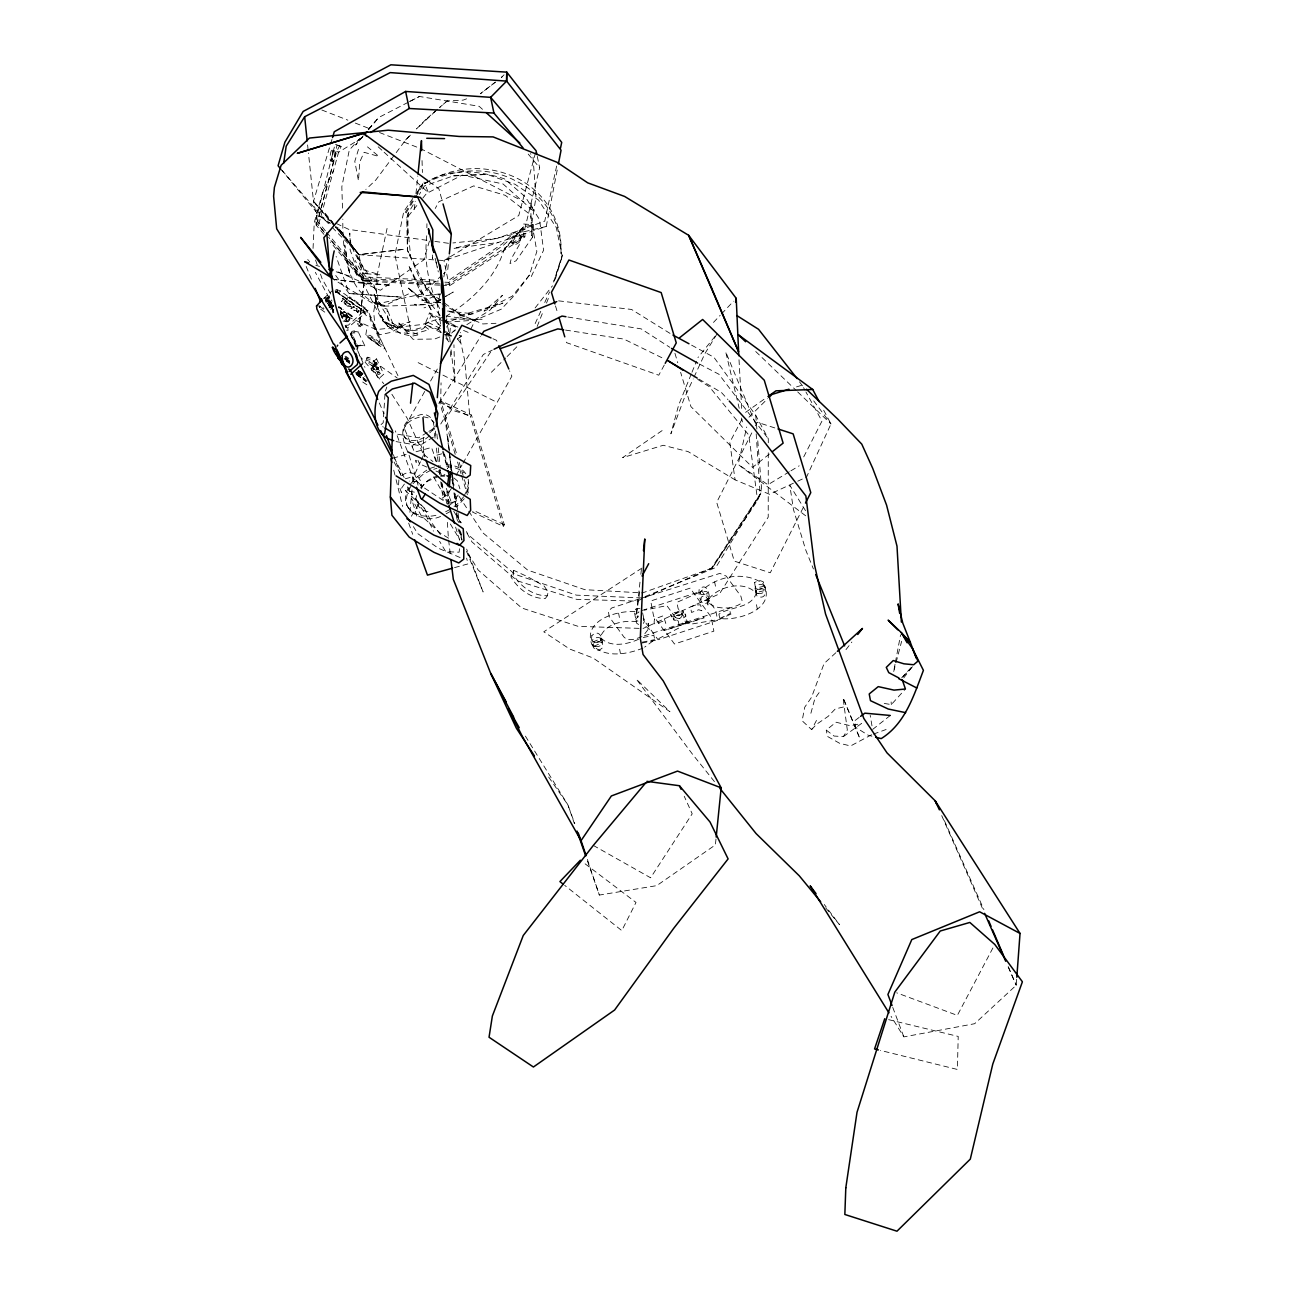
<?xml version="1.0" encoding="UTF-8"?>
<svg xmlns="http://www.w3.org/2000/svg" width="1296" height="1296" viewBox="0 0 1296 1296"><rect width="100%" height="100%" fill="white"/><g stroke="black" fill="none" stroke-linecap="round" stroke-linejoin="round"><path stroke-width="0.75" stroke-dasharray="5 3.75" d="M768.269 452.806L768.22 517.104L719.474 593.86L643.027 628.495M768.285 442.762L768.285 438.728L755.762 415.384L713.885 357.242L690.752 344.704M535.556 152.604L518.756 215.557L443.945 260.561L448.157 280.746L502.103 244.037L513.637 233.231L521.527 228.825L523.049 229.214L523.049 236.083L448.902 284.359L444.868 284.148M432.621 255.004L432.605 258.876L432.07 255.101M426.74 235.742C423.986 262.019 428.539 287.809 441.013 311.267M426.87 227.74L426.935 223.738M443.475 321.246L431.406 315.301L429.511 312.806L438.161 323.838L438.08 329.54L424.975 324.551L429.511 312.806L443.831 319.966M456.289 452.741L440.705 400.772L441.061 382.822M441.58 285.298L449.55 285.736L524.912 236.909L525.042 229.489L521.527 228.825L525.042 229.489L523.049 229.214M440.413 302.81L437.125 300.883L427.583 290.887L419.855 278.624L407.365 250.031L408.175 213.224L415.271 201.301M374.171 364.484L374.674 365.407M376.52 368.599L377.347 369.846A1.636 1.021 -54.4 0 0 378.464 368.842L378.659 367.562L377.411 367.06M376.585 363.949C375.71 362.248 366.314 353.176 366.314 359.413L378.238 368.129M447.395 522.385L448.384 538.132M447.946 504.565L449.096 488.981M320.209 306.18L319.626 307.654L318.881 306.067M333.752 305.516L332.003 306.715L333.104 312.838L332.197 306.617M341.042 313.114L340.184 310.311M346.583 330.205L348.073 330.334L347.765 327.823L363.982 314.134L364.662 312.53L363.447 309.922M313.049 248.427L314.248 222.637L322.558 192.683L333.542 170.489M439.846 336.992L434.695 339.017L413.068 339.309L397.645 321.748L407.284 331.209L419.629 334.611L411.691 336.182L400.367 333.574L392.056 327.24L387.164 316.175L375.338 296.654L383.162 307.994L387.05 309.064L388.055 319.675L391.91 322.931L397.856 326.155L410.994 330.496L425.315 326.689L429.106 329.654L413.537 334.076L394.486 331.776L382.239 320.42L366.995 290.952L355.153 264.222L350.098 249.723L349.79 233.102C348.997 257.045 372.146 271.058 376.375 293.285L377.185 283.565L376.326 279.11L387.115 228.161M340.686 312.044L340.313 313.6M1016.663 979.258L1016.226 985.235L974.657 1023.71L903.847 1036.897L891.065 1016.307M439.603 285.185L364.014 281.021L358.927 254.664L336.393 227.043L358.976 254.68L338.224 227.869M532.51 237.233L533.547 224.694L523.26 223.981L519.437 244.588L511.256 258.779L510.008 263.574L516.051 260.771L532.51 237.233L532.721 234.706M450.797 469.622L451.138 465.734L452.272 473.575M411.982 489.904L409.568 515.727M412.695 481.966L413.051 477.981L420.455 461.732M459.464 548.775L459.124 552.209L445.792 551.659L439.603 541.388M449.129 255.879L447.752 269.779L443.378 273.829M673.159 617.657C672.786 623.295 681.988 618.532 682.263 615.082C681.68 610.335 668.914 611.939 671.134 616.345C689.699 615.762 672.3 612.149 673.969 620.152M682.717 610.497C685.001 617.868 666.355 615.195 685.665 614.66C687.317 618.986 673.677 620.444 674.438 614.936C675.67 612.036 683.948 607.581 683.446 613.089M715.991 838.998L715.392 844.911L656.732 885.638L599.368 895.066L586.877 859.313M359.786 322.202L364.16 279.823L328.617 237.265M414.315 209.45L415.125 201.577M415.951 193.72L417.782 176.029M450.198 341.901L449.518 335.939L450.668 324.94L456.192 327.289M359.705 322.153L364.176 279.806L442.859 284.035M639.981 582.163L636.255 615.551L640.03 589.858M640.856 574.306L641.504 568.426M364.014 281.021L364.176 279.806L362.345 280.292L330.334 242.028M435.002 436.072L435.731 430.418M356.821 349.612L357.242 346.988L350.374 333.607L351.038 333.007L358.636 332.748L364.711 345.562M357.55 349.499L358.02 346.631L351.524 332.894C350.147 330.658 356.675 330.205 358.312 332.051L355.396 331.484L351.524 332.894M384.944 394.357L383.195 422.707L380.327 425.218L383.454 427.097M895.018 664.362L893.527 672.219L895.552 664.492M895.374 662.402L900.558 634.894M513.686 570.337L512.989 573.982C519.793 586.051 533.207 596.16 547.382 595.739L548.078 592.078L544.239 586.1L527.261 576.526L513.686 570.337L510.932 576.752C517.736 588.821 531.166 598.93 545.324 598.509L547.382 595.739M438.016 260.156L443.945 260.561L546.232 226.492L557.636 167.816M416.583 495.607C413.343 504.776 422.771 512.681 431.519 511.79M434.387 426.06L432.022 432.718M467.597 492.059L468.941 485.401L468.148 479.245M398.876 479.909L398.585 484.623L401.452 492.561L401.744 487.847L404.692 483.635M416.356 460.339L416.21 462.704L414.85 458.93M337.705 289.964L337.187 292.41L335.275 292.653M556.632 166.034L544.741 221.162L496.935 238.513L452.903 242.951M440.024 294.338L438.761 300.137L437.27 300.899L419.855 278.624M443.815 276.923L448.027 257.564M805.658 515.792L738.153 464.405L746.739 427.016M537.257 156.379L539.654 167.751L523.049 236.083L524.912 236.909M366.574 329.8L365.683 335.923L378.545 345.141L382.498 345.481L369.635 336.263L371.255 339.698L384.118 348.932L384.782 348.332L383.033 344.606L370.154 335.389L365.926 335L378.788 344.234L380.23 338.71L370.753 317.228L370.073 319.205L379.436 339.017M374.252 364.176L373.993 364.905A1.814 1.134 -54.4 0 0 374.544 366.055L375.289 366.007A2.138 1.345 -54.4 0 0 376.747 364.678L377.071 363.771A1.814 1.134 -54.4 0 0 376.52 362.605L375.467 362.443A2.138 1.345 -54.4 0 0 374.009 363.755L373.669 364.662A1.814 1.134 -54.4 0 0 374.22 365.828L374.965 365.78A2.138 1.345 -54.4 0 0 376.423 364.451L376.634 363.998M376.504 364.257L376.747 363.544A1.814 1.134 -54.4 0 0 376.196 362.378M376.358 369.004L376.569 368.388A1.636 1.021 -54.4 0 1 377.735 367.286L377.087 369.36L368.599 363.301L369.749 361.859L368.599 363.301M896.071 662.564L901.627 641.293M323.935 234.382L316.256 225.196L315.56 221.81L334.611 146.043M325.345 230.753L317.698 221.503L332.116 166.828L337.041 145.022L335.21 144.164L341.107 146.561L338.564 152.28L318.46 225.115L323.53 231.19M810.891 713.254L814.909 698.447L821.162 689.78M316.256 225.196L336.717 151.421L339.811 145.346M408.175 213.224L406.782 218.036L407.365 250.031L410.783 257.661L406.782 218.036L417.895 204.233M331.954 139.482L313.486 201.317L317.698 221.503M429.43 241.072L423.792 259.929L380.392 290.272L334.967 270.605M555.271 279.337L562.772 254.599L553.862 281.021M358.506 149.332L354.796 161.384L358.457 180.727L359.802 161.854L364.095 152.312L378.918 156.443L367.465 146.869M470.821 329.184L475.178 320.177L446.747 316.127L446.197 319.043L447.395 322.105L475.178 320.177L501.212 309.209L514.188 295.65L529.465 275.044L536.852 251.392L530.469 214.763L505.294 195.34L473.704 185.895L438.923 201.722L435.229 208.494M553.651 282.074L562.01 255.668L556.34 227.691L538.569 200.086L515.047 184.275L487.247 174.442L453.389 175.851L424.408 185.96L419.337 194.481M385.43 390.955L386.791 387.018M709.042 599.562L707.794 603.126L708.232 606.528L707.065 600.323C711.52 608.067 721.904 608.326 729.826 607.84M326.495 302.341L325.652 301.871M332.084 307.379L333.866 305.759M341.042 312.952L340.135 314.62M340.929 313.713L341.431 312.482M341.707 316.046C344.752 318.962 349.418 313.421 344.752 312.077M348.851 319.253L348.187 320.387M537.16 326.462L543.623 310.295M546.491 303.118L549.374 295.925M504.517 248.152C496.06 277.749 471.776 300.478 446.407 316.03M691.254 374.058L678.618 405.162L670.874 433.82L684.013 398.812L693.214 378.918M691.999 372.227L696.454 361.244M332.959 311.218L333.833 309.825M341.966 312.125L340.848 313.049L341.804 317.569L345.352 315.252L348.867 316.823L346.226 312.968M468.796 511.24L482.954 532.915L527.715 570.11L584.852 589.68L642.379 592.936L712.152 568.15L757.625 500.337L760.169 494.375L756.167 433.415M330.156 303.782C331.744 300.947 327.515 297.61 324.454 298.696M332.651 304.609L329.945 307.589M421.281 459.934L423.743 454.523L423.355 435.083M535.167 323.595L540.772 311.283M544.757 302.503L549.553 291.956M694.04 377.104L704.911 353.597L717.077 333.801L697.945 357.583M455.333 329.735L448.286 336.215L424.975 324.551L428.101 322.429L431.406 315.301M531.311 276.518L543.575 250.193L539.557 219.688L525.398 196.911L504.403 178.832C476.669 169.76 443.313 167.022 419.742 187.272C447.881 166.212 485.158 162.761 516.731 178.087C545.146 191.954 563.015 221.665 560.893 253.352C562.221 222.264 543.461 193.655 515.435 180.776C486.583 165.175 452.11 169.371 423.711 183.886L415.449 197.543M374.123 364.451L376.18 362.588M376.294 368.08L377.023 369.619A1.636 1.021 -54.4 0 0 378.14 368.615M330.286 303.831L329.524 304.56M751.793 432.913L716.688 502.346L734.314 561.136L770.278 572.767L804.622 504.841M755.39 425.785L757.188 422.221L776.11 428.344M408.613 487.636C395.604 509.02 424.845 526.565 443.005 515.095M410.881 486.227L407.495 492.901L406.15 499.543L406.944 505.715M421.362 488.835C423.986 482.323 430.256 477.916 436.93 476.248M451.413 488.414L447.12 494.878L439.943 499.673M458.185 495.023L452.952 502.524L448.27 506.299M464.47 495.137L467.03 490.131L468.374 483.489L467.775 478.856M803.731 456.872L821.956 421.119L805.95 392.008M440.397 325.782L438.08 329.54L440.397 325.782L438.161 323.838M741.863 419.434L729.778 442.39L735.091 479.86L769.613 494.311L796.003 481.999M835.888 652.714L824.094 663.503L811.539 697.297L804.735 707.211L802.127 720.754L811.636 729.616L816.853 719.717M992.898 947.975L957.355 1015.384L896.702 992.833M664.297 365.002L658.773 375.208L566.514 342.646L565.364 338.774M424.715 391.457L404.174 428.004L414.153 451.332M430.58 381.008L437.432 368.825M456.143 475.421L462.008 464.972M462.98 463.239L511.871 376.196L509.571 370.818M843.388 736.614L861.548 723.443L850.565 725.809L836.05 722.212L826.249 730.102L834.057 736.047L843.388 736.614L847.325 730.021L843.032 697.685L859.831 738.412L843.032 697.685M446.618 327.159L448.643 323.789L458.152 327.143L445.63 320.873M406.15 212.917L414.412 199.26M440.737 424.003L483.327 354.472L492.269 350.114M405.227 212.512L415.643 195.615M416.68 193.93L422.917 183.789L413.91 196.862M438.777 403.38L480.622 336.442M411.35 516.262L419.92 502.573M340.281 308.059L340.864 308.367M712.152 568.15L760.169 494.375L715.748 567.535L641.682 597.958L576.38 595.139L514.868 574.241L468.455 534.956L466.349 531.571M329.103 304.771L329.33 302.276L325.96 300.721M455.22 454.345L439.636 402.359L440.705 400.772L471.452 415.044L504.355 524.767L503.285 526.354L472.538 512.082L473.607 510.494L504.355 524.767M503.285 526.354L470.383 416.632L471.452 415.044M338.645 306.877L339.471 306.893L338.661 307.249M490.763 351.864L445.208 419.256L449.501 454.556M376.358 364.581L374.35 365.18M412.776 198.499L403.769 211.572L394.94 254.907L410.994 331.468M405.632 139.968L411.075 134.46L405.648 139.952L375.824 179.982L365.828 189.443M903.766 677.921L911.461 667.683M340.2 307.719L339.439 307.8M644.89 633.647L647.611 630.131L648.729 626.567L648.146 623.198L649.312 629.402L643.367 624.121M845.996 649.604L851.877 642.038M535.135 307.93L552.452 285.833M422.836 198.094L426.53 193.493L462.186 175.073L503.091 184L533.142 210.811L530.566 202.046L531.619 235.726L532.089 221.843L535.945 197.381L532.964 156.33L530.372 153.657M523.714 226.8L504.5 249.091L523.714 226.8L533.547 224.694M529.465 275.044L512.325 296.104L490.374 307.314L447.395 322.105M708.896 598.752C719.426 585.776 745.006 580.009 756.734 593.843L755.924 589.55L756.362 592.936C751.21 608.877 730.604 606.269 718.94 614.142L719.766 618.435C738.477 621.302 777.033 608.488 763.457 584.026C744.811 570.013 714.857 576.283 699.662 592.823L700.261 593.163A3.969 2.074 -10.7 0 1 705.866 591.446A3.969 2.074 -10.7 0 1 706.887 594.41L708.086 594.459M368.647 129.503L378.578 117.58L408.807 101.979M333.574 309.728L332.894 312.968M341.852 316.775C344.639 311.931 353.597 318.038 348.187 321.505M429.705 432.88C439.425 424.958 429.851 410.719 418.64 415.287C398.552 420.422 400.399 437.287 408.532 453.357M410.314 484.299L415.514 478.046L426.805 470.14M412.97 483.716L422.771 474.579L430.45 470.399M420.487 487.928L427.583 481.221L438.68 476.426M463.628 496.805L458.411 503.059L451.753 508.453M464.211 498.733L456.322 507.141M363.285 135.853L355.639 144.99L363.447 135.691M368.388 129.762L378.578 117.58M440.705 400.772L452.758 410.459L469.719 415.449L464.713 360.499L459.221 335.421L461.651 335.875L457.051 339.293L461.651 335.875L460.258 332.375M884.261 703.453L891.34 704.587L905.418 689.002M901.627 677.954L910.991 667.699M360.191 138.137L349.304 150.044L341.836 186.737L342.581 211.005M368.356 129.195L375.16 121.759M811.636 729.616L816.448 724.367L828.144 716.38L835.353 708.88L846.515 706.304M330.496 307.8C333.283 304.868 329.152 299.165 325.345 300.17M713.48 322.412L720.171 315.349M721.516 313.924L733.552 301.207M902.988 676.561L912.497 666.743M504.063 74.795L501.39 77.485L504.079 74.828M491.346 372.292L505.667 357.971M507.092 356.546L518.546 345.092M749.007 417.182L767.669 398.698M638.102 616.831L637.421 617.479L637.891 615.73L638.102 616.831A3.969 2.074 -10.7 0 1 635.024 615.017A3.969 2.074 -10.7 0 1 638.75 612.603M643.237 637.502L653.881 635.332L654.707 639.641L644.663 647.125M441.936 275.189L421.556 294.111L374.576 304.495L331.42 278.122M643.286 623.425L644.306 621.772L642.638 612.927M323.546 298.598L332.294 290.677M325.539 299.149L329.897 295.196M325.782 299.668L330.14 295.731M326.041 300.866L330.334 296.978M340.411 291.114L338.402 292.928L337.657 291.341M341.415 308.156L340.767 308.74L341.982 309.614L341.14 307.946L340.265 308.399M349.466 315.09L349.628 314.134M347.765 316.856L344.477 320.841M350.876 315.025L349.952 315.446L350.244 314.588M351.038 315.155L350.39 315.738L350.762 314.96M351.799 315.689L351.913 316.823M352.463 316.289L350.714 315.981L351.589 315.722M358.668 326.333L361.066 324.34C365.342 325.231 361.325 328.86 359.332 325.912L357.502 323.903L359.235 322.331L360.385 324.778M357.242 346.988L357.097 345.821L360.32 345.173L364.824 345.805M425.315 326.689L422.674 329.022L410.33 331.177L400.48 328.342L392.769 323.239L387.05 309.064M447.152 100.958L439.603 107.519L447.071 100.91L463.142 100.116L466.592 98.836M341.804 317.569L344.347 315.365L341.869 312.109L344.347 315.365M348.673 303.102L350.681 304.933L348.316 303.62L347.247 305.208L349.58 306.148L347.652 306.148A4.131 3.046 -25.3 0 1 346.972 305.629L346.68 305.046A1.669 1.231 -25.3 0 1 346.745 304.447A1.895 1.393 -25.3 0 1 347.279 303.685L347.49 303.523M429.413 435.845C406.814 456.435 389.61 425.039 419.224 417.215M769.37 454.054L752.539 467.386L690.93 406.636L680.627 372.325M890.271 715.457L872.597 729.47L870.199 715.343M670.68 614.45L671.652 616.928M685.001 613.769L685.892 616.313M441.077 299.506L434.079 304.787L424.003 307.832M859.151 717.433L854.89 720.625L855.716 727.38L868.207 735.221L871.916 736.193M745.589 412.371L766.373 397.629M401.825 475.713C410.362 467.872 421.848 476.572 421.735 486.923L417.263 481.626L409.471 481.075M405.308 478.791L410.33 477.382L413.764 480.411L395.361 430.871M662.11 430.612L622.582 457.666L663.228 445.289L688.095 451.607L735.091 479.86M327.467 303.831L328.342 301.595L325.782 300.17M328.633 305.159L329.962 304.997L328.342 301.595M328.828 305.321L330.869 302.827L330.626 300.737L315.333 272.322M341.528 312.709L344.153 312.077M365.407 361.098L369.279 359.689L372.195 360.256L397.208 377.995M444.884 282.188L448.853 282.366L503.415 245.236L514.966 234.43L523.39 229.651M641.925 568.102L543.769 631.8L569.657 649.021L593.212 658.044L669.935 711.715L636.368 679.185L692.372 754.045L714.857 782.12M466.835 324.648L489.807 310.343L502.443 295.31L484.024 311.121L502.897 303.053L457.909 316.175L473.348 313.81L446.764 310.959L460.226 314.377L482.728 323.951L495.979 323.287M427.178 432.475L418.64 437.805L394.357 433.658M428.895 431.422L434.014 428.231M433.301 437.141L419.629 445.63L395.361 441.482M362.102 137.684L338.564 152.28L336.717 151.421M329.249 306.812L331.322 303.248M330.626 309.388L332.991 306.779L332.845 304.511M328.617 305.937L330.221 302.503M789.296 471.793L767.912 484.753L738.153 464.405M790.949 470.804L799.178 465.815M445.063 296.703L453.244 292.037L445.435 296.492M440.624 299.165L435.748 301.855L440.154 299.522M424.213 437.319C417.83 441.434 406.328 442.616 402.813 434.29M445.597 511.807L450.214 509.296M446.18 513.734L452.32 510.381M410.573 101.056L419.467 96.471L479.147 106.304L483.505 110.241M409.406 101.639L419.467 96.471M362.345 280.292L361.859 277.862L363.56 277.004L438.08 280.309M638.555 639.284C626.956 644.647 608.909 648.146 599.918 636.709L600.745 641.002L600.161 637.632C605.216 623.003 624.672 619.925 638.231 621.788M719.766 618.435L730.409 613.445L729.583 609.152M730.993 614.045L719.442 619.456L689.618 624.364L678.1 608.553L676.933 602.348L700.051 592.061A3.969 2.074 -10.7 0 0 701.606 594.491A3.969 2.074 -10.7 0 0 706.676 593.309L707.875 593.357M797.753 481.189L806.549 477.074L830.979 423.954L823.689 410.184M328.99 307.881L330.755 305.937L329.346 302.308M408.434 293.965L383.762 306.164C346.388 296.509 342.533 251.343 342.824 219.105M592.742 642.071L601.231 638.426L602.041 642.735L593.552 646.38M444.982 334.951L455.139 330.61M439.457 293.917L419.11 296.573L408.272 288.052L420.617 299.911L423.695 300.591L441.304 293.674M642.913 648.13C627.151 654.431 604.584 658.53 591.818 644.517C582.325 619.083 620.168 609.233 639.009 611.923M343.229 316.418L345.854 315.803L346.21 313.421M347.587 320.792L345.254 321.068M347.101 321.57L348.057 321.23M871.592 734.767L850.581 745.961L839.678 743.321L827.496 736.452L826.249 730.102M873.407 734.103L886.108 729.502M444.544 316.678L422.285 324.502L376.164 329.621L343.343 314.734L338.434 307.022M429.867 468.472L434.776 466.868M433.723 469.33L436.979 468.261M639.463 598.865L611.809 607.937L608.326 611.161L609.298 616.912L623.943 637.033C628.641 642.217 636.692 638.491 641.909 636.644M641.374 598.25L719.879 573.399L726.214 576.072L740.858 596.176L742.041 600.631L740.583 603.758L737.456 605.507L643.82 636.012M642.2 610.432L701.768 591.025L715.732 610.189L717.644 620.347L658.076 639.754L644.128 620.59L643.172 615.519M796.522 386.888L802.175 385.155L805.01 390.29M392.866 458.185L406.393 454.426M416.048 451.753L431.503 447.46L436.882 462.332M454.523 567.632L468.034 563.89L466.641 558.155M546.232 226.492L453.325 248.476L498.247 242.498M376.65 369.052C379.89 368.177 375.354 366.622 377.087 369.36M379.566 372.146C381.251 376.747 363.204 359.073 378.869 373.005M642.265 642.168L654.707 639.641M641.909 643.075L655.403 640.321L679.558 627.637L678.391 621.432L666.873 605.621L644.258 610.173M335.34 291.357L363.139 310.554L362.799 312.077L348.284 325.215L345.514 325.264M347.231 321.845L343.116 321.052M440.559 476.199L444.35 475.745M435.91 515.322C425.088 517.865 410.638 515.516 406.361 503.788M332.149 227.367L359.008 254.713L335.583 227.237L358.911 254.664L404.482 249.253L359.008 254.713L338.305 227.934L335.389 226.476M324.178 297.481L330.302 298.89M325.717 300.818L327.127 300.704M325.912 301.336L329.508 301.774L331.857 304.106L330.723 301.903M453.389 175.851L487.247 174.442M482.08 319.318L446.197 319.043L449.518 335.939M363.382 280.746L371.822 280.924L361.762 279.596L363.382 280.746L354.262 270.41L357.469 276.323L352.431 262.683L354.148 267.349M639.09 628.366L578.097 626.341L521.737 608.002L478.111 569.965L466.803 551.237M363.463 278.559L442.892 282.107M639.916 608.31L636.012 608.942L634.214 611.048L636.482 623.052L638.604 624.51M358.927 254.664L436.039 260.01M366.12 273.715L380.036 274.817L361.357 269.212L356.611 254.113L366.12 273.715L363.026 273.002L361.357 269.212M335.875 289.381L340.151 290.758L366.752 310.198L398.083 375.986M335.583 290.758L363.139 310.554M327.402 303.572L329.654 304.528M343.327 311.801L344.979 312.061M363.382 345.368L357.226 346.064L351.038 333.007M376.763 369.117L378.108 367.853M423.274 416.713L430.175 418.333L433.998 422.966L433.415 421.054M446.132 464.81C454.847 464.697 464.486 468.52 467.581 477.317M446.699 466.738L454.167 467.5L460.501 469.962L464.081 472.975M444.706 476.134L440.964 475.762L440.446 469.654M558.608 300.85L631.541 309.452L671.182 334.109M426.886 240.295L348.835 229.424L335.615 223.139M434.889 241.396L448.902 243.356M565.607 330.091L623.894 339.098L664.346 358.943M332.051 150.109A5.54 1.231 -83.9 0 1 332.149 158.614A5.54 1.231 -83.9 0 1 330.075 158.08A5.54 1.231 -83.9 0 1 332.051 150.109L334.336 150.482A5.54 1.231 -83.9 0 1 334.417 158.971A5.54 1.231 -83.9 0 1 332.343 158.436A5.54 1.231 -83.9 0 1 334.336 150.466M330.804 161.093L333.072 161.449M567.923 317.034L641.18 328.876L669.854 347.328M414.364 492.14L405.259 490.568L424.505 508.388L432.265 523.552L440.591 534.827M888.619 1019.66L958.214 1036.427L957.388 1069.459L880.34 1050.392M364.516 311.996L337.187 292.41L336.442 290.822M345.271 304.042L344.218 303.734M344.056 311.866L345.465 312.644M315.803 265.243L319.513 266.425M336.231 271.804L352.933 277.166M328.18 301.028L326.268 300.235L330.95 302.389M337.041 145.022L341.107 146.561M321.829 109.998L347.879 120.172M355.315 123.088L370.202 128.903M379.501 132.532L420.439 148.522L523.859 201.771M463.547 330.431L469.071 332.78M460.112 557.539L438.275 548.192L417.62 533.531L413.408 526.613M280.616 168.82L319.837 216.27L334.044 222.41M492.885 338.726L496.53 340.297L498.069 343.894M426.821 467.062L419.531 463.903L417.992 460.307M435.942 471.015L445.063 474.952M439.636 402.359L470.383 416.632M445.208 322.088L448.643 323.789M428.101 322.429L444.577 330.529L448.286 336.215M418.154 362.637L441.175 374.236M442.94 375.127L496.06 401.89M447.201 333.574L452.336 336.199M446.699 333.979L451.867 336.636M699.419 364.03L718.859 374.22L768.285 438.728M367.853 357.161L367.999 358.587L366.314 359.413M373.378 367.724L372.762 368.631M307.751 259.54L308.594 260.561M333.688 309.874L332.116 308.318M333.542 310.1L331.727 307.962M345.708 327.143L346.453 327.564L345.708 325.976M330.172 301.66L328.504 300.899L332.003 302.972M593.309 845.429L650.592 877.781L692.21 813.807L684.223 796.262M442.066 303.782L460.226 314.377L442.276 301.466M319.837 216.27L330.043 223.074M698.965 379.129L721.418 392.477L727.963 399.654M281.993 170.294L325.085 220.158L330.237 223.317M448.562 538.196L440.105 532.98L421.281 515.695L411.253 497.858L417.134 517.185M697.653 379.372L709.252 386.645L748.764 435.019L757.625 500.337M366.881 384.799L359.656 379.955M443.281 500.499L423.905 487.652L413.051 477.981L415.174 483.554M416.632 305.759L414.428 304.301L426.578 304.673L383.762 306.164L385.771 305.662L374.625 303.053L380.117 305.159L375.824 301.19L377.865 306.958L377.687 293.9C371.952 281.345 360.466 272.921 355.25 260.399M356.692 374.803L366.298 381.64M366.525 315.738L363.334 312.401M323.401 309.42L319.383 305.921M320.695 309.226L326.948 313.697M374.544 366.395L380.668 370.786M371.677 369.992L377.784 374.366M345.676 356.173L348.818 358.441M344.995 356.756L348.154 359.024M345.222 357.939L350.098 361.438M345.643 358.409L350.552 361.989M345.692 359.008L350.552 362.491M344.655 358.344L349.531 361.827M344.38 358.911L350.698 363.431M346.599 360.774L349.758 363.042M346.291 361.049L349.58 363.366M359.284 370.996L363.074 373.621M358.214 370.591L363.042 374.058M358.279 370.818L363.026 374.204M358.668 371.45L363.447 374.884M361.39 373.637L360.337 372.875L360.823 373.702M361.795 373.928L362.135 374.657M357.404 371.369L364.532 376.472M357.712 372.487L364.208 377.152M357.615 372.697L363.933 377.217M357.34 372.908L363.82 377.573M355.752 372.357L363.884 378.189M356.141 372.827L367.513 380.975M356.206 373.41L364.354 379.242M355.817 373.766L363.949 379.598M356.416 374.414L365.974 381.251M440.64 300.283L427.583 290.887L407.365 250.031M429.268 181.78L438.907 188.876L442.519 202.046M585.128 863.833L636.012 902.437L621.788 930.593L564.683 885.346M423.743 454.523L432.945 461.538M408.272 288.052L423.695 300.591M454.005 478.013L457.342 480.816L459.918 488.819M519.809 234.868A5.54 2.916 -44.4 0 1 515.516 242.482A5.54 2.916 -44.4 0 1 512.114 238.723A5.54 2.916 -44.4 0 1 519.809 234.868L521.316 236.245A5.54 2.916 -44.4 0 1 517.023 243.842A5.54 2.916 -44.4 0 1 513.637 240.1A5.54 2.916 -44.4 0 1 521.332 236.228M511.823 242.514L513.346 243.875M378.189 146.821L382.612 150.871M384.102 152.231L428.458 192.764L424.035 182.072M755.73 351.508L796.246 390.517M797.704 391.91L830.979 423.954L811.588 398.034M346.534 315.463L349.531 318.379L349.159 319.934L346.097 315.981L347.846 321.084L346.939 321.392L345.514 316.386M323.044 307.638L323.968 308.561M325.085 220.158L330.739 225.925M325.134 213.224L335.146 225.504L313.486 201.317L308.448 152.993M424.505 508.388L414.542 497.777L425.477 514.123L433.415 531.133M359.267 355.46L383.778 383.697M335.729 275.513L349.159 293.544L401.614 297.14L349.159 293.544L336.15 256.462M528.217 154.078L539.654 167.751M326.624 232.292L363.56 277.004M315.56 221.81L324.551 232.713M330.982 240.505L361.859 277.862M825.682 907.88L839.516 924.664L824.272 904.495M438.631 329.184L441.029 332.132M445.824 338.045L449.42 342.484L445.808 335.81M419.548 289.931L431.941 311.251L408.515 265.21L419.548 289.931L440.575 315.981M446.602 331.711L450.214 336.312M799.47 381.818L803.115 386.678M457.472 338.823L462.056 345.109M360.515 373.086L361.13 373.928M548.678 777.065L567.826 804.735L574.776 823.64M459.011 496.238L467.71 509.571M348.316 317.358L346.615 313.551M309.274 261.16L309.712 262.132M391.878 394.259L407.317 418.462L424.57 456.808M453.73 511.256L461.101 523.114M805.545 510.705L789.815 485.271L793.46 509.522L805.82 550.233L813.418 568.96M525.398 736.128L567.826 804.735L574.387 823.559M450.36 524.005L459.61 539.314M331.355 299.943L332.051 301.158M330.755 294.062L322.234 279.061L318.881 269.536M450.311 503.447L442.438 489.451L441.839 483.505M456.208 513.945L461.133 522.677M467.03 533.174L471.955 541.922L517.347 580.835L576.623 599.335L637.033 601.166L711.472 568.069L761.789 491.589L757.512 437.432M394.065 462.04L401.63 476.231M407.317 486.875L411.091 493.97L412.808 494.845L409.228 487.701M394.049 457.358L404.773 478.775M371.32 317.957L368.08 311.186L349.369 297.772L352.836 304.69M362.977 309.501L363.739 311.089M363.884 311.477L364.646 313.065M363.69 311.98L364.435 313.567M337.09 291.017L337.835 292.604M335.113 290.855L335.858 292.442M350.374 333.607L356.432 346.421M346.34 326.171L347.101 327.758M340.767 314.944L342.662 318.703M345.125 325.652L345.886 327.24M318.897 305.532L319.642 307.12M445.127 320.112L446.764 323.644M944.363 820.579L983.907 909.679M433.609 476.879L449.388 504.387M941.722 815.621L983.016 909.646M1008.126 966.8L1016.226 985.235L1008.337 966.8M350.584 334.4L364.937 367.335M379.323 402.975L383.989 413.732M755.519 423.581L725.695 351.832L739.206 408.289M306.196 266.474L312.174 281.086M466.511 551.27L483.116 591.98L466.657 549.099M459.513 530.453L461.651 536.042M892.75 1007.397L903.847 1036.897M439.555 469.751L442.244 477.187M446.278 488.333L451.64 503.188M435.91 461.344L433.966 455.981L444.107 453.163L449.42 469.735M424.991 456.111L421.135 445.597L419.337 444.01L415.449 443.734L413.051 445.03L411.431 449.485M393.385 454.653L400.95 475.6M408.677 523.13L412.695 534.276M458.006 528.865L461.975 540.173L460.841 532.332M315.544 260.01L318.217 267.624M587.363 859.41L599.368 895.066M365.585 313.826L366.023 311.056L368.275 310.165L349.774 296.914L347.539 297.788L347.085 300.575M455.609 527.099L460.129 541.922M674.924 353.257L677.776 362.783M555.482 305.872L557.815 313.616M459.189 462.38L463.806 477.77M464.373 479.698L468.99 495.104M457.537 462.04L461.003 473.591M461.57 475.519L467.354 494.764M442.552 451.543L447.703 468.682M409.099 455.252L418.235 485.725M333.817 312.352L331.922 308.61L333.104 312.838M451.818 479.504L452.774 483.408M456.338 516.197L457.747 521.915M459.626 529.546L461.489 537.176M438.793 470.61L439.765 474.514M441.677 482.323L446.942 503.804L457.083 501.001L455.171 493.177L457.699 510.786M393.741 470.173L395.62 477.803M396.074 479.698L402.635 506.412M741.523 418.025L742.462 421.929M443.491 451.478L447.59 468.828M435.148 258.277L437.416 268.045M436.072 262.116L438.323 271.949M448.853 282.366L449.55 285.736M456.532 512.617L458.476 522.45M460.42 532.3L461.587 538.196M756.475 604.681L757.285 608.974M714.647 581.888L715.457 586.197M706.676 593.309L706.887 594.41M700.051 592.061L700.261 593.163M686.507 621.95A2.203 1.15 -10.7 0 1 683.397 623.522A2.203 1.15 -10.7 0 1 683.105 621.562A2.203 1.15 -10.7 0 1 686.507 621.95L684.547 623.732L682.166 622.728M618.597 613.186L619.407 617.495M619.634 649.264L620.444 653.573M436.898 302.422L440.575 324.049M446.828 491.362L448.708 503.771M452.563 475.535L453.989 485.32M457.99 512.746L459.416 522.531M435.019 438.129L434.5 428.198M436.331 448.06L438.939 467.888M439.198 469.865L439.733 473.834M440.77 481.772L443.135 499.624M449.744 456.516L451.899 474.174M452.142 476.134L455.722 506.866M448.627 540.092L450.49 555.79M449.226 450.587L447.412 434.889L449.242 450.83M449.453 452.563L451.51 470.221M451.737 472.198L453.114 483.975M449.469 452.839L451.543 470.772M451.769 472.765L453.163 484.736M454.07 492.707L455.69 506.671M451.089 349.855L454.912 383.648L453.94 344.801M307.606 144.941L308.237 150.968M436.882 434.014L437.465 439.943M438.259 447.865L440.251 467.662M450.311 351.54L450.846 356.967M891.113 701.93L891.34 704.587M755.762 415.384L756.88 429.413M739.012 359.721L741.782 409.876M422.042 160.574L422.399 172.53M376.196 367.853A1.636 1.021 -54.4 0 1 377.314 366.849M374.333 363.982A2.138 1.345 -54.4 0 1 375.791 362.669M347.377 303.669A1.669 1.231 -25.3 0 1 348.575 303.232M637.956 621.076A3.969 2.074 -10.7 0 1 635.85 619.326A3.969 2.074 -10.7 0 1 638.555 617.139M643.189 618.192A3.969 2.074 -10.7 0 1 643.383 620.249M357.113 308.966C356.465 312.741 351.07 308.675 355.201 310.619C357.534 309.598 354.083 306.844 357.113 308.966M331.452 303.75L331.16 302.632L331.452 303.75M339.26 307.476L340.265 307.379L339.293 307.363M343.278 309.598L343.148 309.582M349.321 314.053L348.284 314.037L349.304 314.102M374.495 364.727C376.488 366.476 376.407 360.596 374.495 364.727M699.16 589.486C698.139 596.338 701.606 609.055 709.171 601.052C710.208 594.2 706.741 581.483 699.16 589.486M347.02 302.081L344.768 301.676L345.627 300.899L347.02 302.081M345.854 303.361L345.676 304.69L344.461 301.952L342.889 302.697L345.497 300.332L347.571 302.098L345.854 303.361M654.496 619.034C652.552 629.273 659.227 620.784 664.362 621.302L665.82 623.295L663.309 615.762L654.496 619.034M354.278 307.249C348.608 308.027 350.811 309.793 354.634 307.8C354.424 305.532 351.248 306.31 354.278 307.249M375.921 298.161L373.702 311.915L374.949 326.284L379.501 334.757L390.955 332.408L410.152 321.683L395.539 325.993L388.946 324.778L382.239 320.42L399.735 328.779L388.946 324.778L383.146 319.934L376.958 306.196L374.188 294.16L376.504 301.45L375.921 298.161M371.498 368.323L371.369 368.825A2.057 1.28 -54.4 0 0 371.984 370.154L372.827 370.089A2.43 1.523 -54.4 0 0 374.479 368.582L374.852 367.562A2.057 1.28 -54.4 0 0 374.236 366.233L373.394 366.298A2.43 1.523 -54.4 0 0 371.741 367.805L371.498 368.323M377.606 372.697L377.476 373.216A2.057 1.28 -54.4 0 0 378.108 374.528L378.934 374.463A2.43 1.523 -54.4 0 0 380.587 372.973L380.975 371.936A2.057 1.28 -54.4 0 0 380.344 370.607L379.501 370.672A2.43 1.523 -54.4 0 0 377.849 372.179L377.606 372.697M360.677 326.106C365.893 322.429 355.46 322.655 360.677 326.106M754.596 582.536L756.751 595.755C766.795 601.344 767.313 588.708 763.02 581.596L758.954 580.316L754.596 582.536M591.867 635.542C590.684 643.091 593.973 655.582 602.429 647.87C603.628 640.321 600.323 627.831 591.867 635.542M347.96 312.935C347.992 314.102 348.284 313.94 347.96 312.935M425.979 119.297L416.502 128.936L438.032 108.783L426.011 119.329M695.677 605.021L690.476 606.901L691.529 612.457L698.706 609.752L701.833 610.756L700.618 604.827L695.677 605.021M342.549 298.226L343.294 299.246L341.415 301.628L343.715 299.554L345.06 300.024L342.549 298.226M350.163 306.115L351.362 306.974L350.163 306.115M356.287 310.813L357.372 312.061C356.481 314.734 363.01 307.946 356.287 310.813M358.83 310.732L357.664 311.785L356.659 311.072L358.83 310.732M376.504 358.846L371.207 363.641L378.481 378.999L383.778 374.204L376.504 358.846M495.364 82.15L480.346 93.782L495.347 82.134M690.104 588.157L650.722 600.988L653.573 616.054L664.119 630.536L704.198 617.884L703.323 616.685L703.501 617.706L664.119 630.536L663.925 629.516L674.471 644.015L713.869 631.168L711.212 617.123L690.104 588.157M764.575 586.084L755.05 588.303L755.86 592.612L765.385 590.377L764.575 586.084M440.543 302.308L430.337 303.426L423.857 302.243L440.543 302.308M389.156 285.185L364.565 283.565L334.692 279.547L389.156 285.185M334.287 225.698L313.486 201.317L334.255 225.698M388.12 326.641L379.404 313.988L388.12 326.641M349.531 272.921L344.736 245.138L349.531 272.921M707.859 599.513L707.713 598.703A3.969 2.074 -10.7 0 0 706.676 595.755A3.969 2.074 -10.7 0 0 701.071 597.472L701.217 598.266A3.969 2.074 -10.7 0 0 702.772 600.68A3.969 2.074 -10.7 0 0 707.859 599.513M595.237 646.542A4.423 2.3 -10.7 0 0 601.992 643.804A4.423 2.3 -10.7 0 0 595.674 642.427A4.423 2.3 -10.7 0 0 595.237 646.542M594.427 642.233A4.423 2.3 -10.7 0 0 601.182 639.495A4.423 2.3 -10.7 0 0 594.864 638.134A4.423 2.3 -10.7 0 0 594.427 642.233M758.014 593.519A4.423 2.3 -10.7 0 0 764.737 590.733A4.423 2.3 -10.7 0 0 758.371 589.421A4.423 2.3 -10.7 0 0 758.014 593.519M757.204 589.21A4.423 2.3 -10.7 0 0 763.927 586.44A4.423 2.3 -10.7 0 0 757.544 585.128A4.423 2.3 -10.7 0 0 757.204 589.21"/><path stroke-width="1.5" d="M432.67 249.172L432.815 229.765L417.523 196.798L360.207 192.391M558.398 163.912L561.055 150.206L506.623 81.097L506.736 72.106L561.719 142.398L560.455 148.311M457.034 543.397L463.79 547.576L463.757 559.094L458.784 562.934L433.82 552.258L409.212 537.127L391.91 515.257L390.355 496.967L392.477 430.758L385.56 417.312M316.58 305.791L316.823 308.885L333.445 344.007M1016.809 977.265L1020.033 933.444L935.242 800.879L887.015 752.879L863.8 718.389L825.552 614.029L814.374 564.278L805.869 495.914L752.814 426.919L729.259 401.08M449.258 487.053L450.619 471.55M319.869 302.211L321.473 298.728M449.339 253.886L451.316 234.041L443.038 203.926M716.186 837.038L721.175 787.838L663.26 680.935L643.043 654.48L640.289 638.248L644.776 538.958L643.464 550.751M417.992 174.053L421.459 140.632L421.751 150.595M437.319 397.613C441.158 347.166 453.859 292.556 431.957 244.62M410.524 403.202L412.776 383.081M435.505 415.125L436.558 405.761L428.96 384.41L413.294 375.403L391.279 381.186L383.26 386.37L378.675 391.408C372.924 408.467 371.32 435.326 393.725 440.624M436.201 426.643L437.886 413.456L429.948 392.234L414.623 383.098L392.267 389.011L385.414 394.292L388.298 397.759L386.775 419.936L384.653 433.787L382.304 434.549M447.541 485.773L448.967 474.595L448.043 470.756M334.206 250.906C321.473 305.127 356.287 352.625 377.735 399.443M283.646 163.264L286.205 146.173L304.657 116.753L390.226 72.608L506.606 81.113L506.785 72.155L390.89 64.8L303.167 111.424L284.893 142.187L278.073 165.758L280.616 168.82M735.545 302.146L736.225 298.372L688.662 235.321L624.607 196.441L587.704 182.833L557.15 162.324L493.096 136.906L459.157 136.453L388.282 130.199L309.436 138.056L281.102 165.305L274.396 187.402L273.602 196.182L276.696 228.841L327.645 310.1L354.537 349.11M332.537 137.554L334.271 131.755L405.616 91.449L490.633 97.346L536.058 150.692L536.868 154.483M884.747 1018.721L874.557 1048.95L878.413 1049.906M875.626 737.165L881.199 738.607C905.321 723.605 913.842 695.417 923.416 670.356L912.514 648.713L901.287 632.561L888.149 620.136L897.836 629.824M316.451 306.115L322.088 299.911M805.496 503.107L810.778 492.642L793.152 433.868L778.005 428.96M642.071 576.023L648.697 563.695M665.221 363.301L676.269 342.905L661.171 292.572L568.912 260.01L551.432 292.329L554.915 303.944M440.365 363.593L461.878 325.296L491.054 337.932M337.171 346.162L337.738 345.206M481.691 334.724L483.829 331.29L556.745 301.612M422.059 499.154L425.282 494.019M857.758 634.473L862.456 628.43L837.362 651.353M645.667 782.881L593.309 845.429L523.244 935.501L492.367 1015.999L489.046 1037.237L533.417 1067.013L614.612 1010.021L673.758 928.244L728.109 858.908L710.014 821.988L679.444 785.732L646.931 781.358M338.013 353.273L341.869 364.403L341.561 362.912M580.365 860.22L559.921 881.588L563.096 884.099M335.453 348.365L335.729 349.24L332.149 347.555L332.829 346.972L333.153 349.839L334.498 348.673L333.688 350.827L335.599 354.019L336.49 353.257L336.182 354.974L337.478 355.541L338.094 358.166L342.095 361.147M336.847 356.092L337.559 355.347L337.916 356.53M338.094 358.166L341.107 361.859M506.623 81.097L490.633 97.346L493.938 113.044L523.147 147.987M769.111 397.289L771.995 394.438L788.972 389.221M339.973 343.019L347.409 336.296M350.827 374.285L362.491 363.739M679.703 337.657L702.643 319.48L764.267 380.23L783.124 443.135L772.416 451.624M860.576 716.364L864.853 713.173L890.271 715.457M767.977 396.495L775.98 390.825L812.738 389.497L819.121 401.566M370.51 132.467L409.196 108.491L493.938 113.044M494.051 349.24L561.994 316.078L565.947 316.71M349.126 371.45L357.259 364.678L357.858 362.394A36.353 22.696 -54.4 0 1 355.833 353.403M500.078 348.673L557.831 328.892L563.663 329.8M452.579 568.166L427.469 575.132L414.72 539.849M426.74 138.283L444.56 138.607M905.645 712.654L888.246 709.025L870.475 700.666L869.211 693.943L878.251 686.621L894.029 690.12L905.418 689.002L902.259 679.801M308.383 262.845L304.657 261.662L333.023 278.559M328.795 269.406L332.521 270.605M898.954 678.002L888.764 672.64L886.286 667.375L893.252 660.539L903.911 663.811L913.664 664.751L917.924 661.138L912.514 648.713M721.175 787.838L677.533 771.088L611.372 795.955L581.045 840.65L586.1 855.652M333.153 269.827L329.524 268.256L326.851 233.507M446.893 475.745L450.538 477.333M898.825 678.731L916.823 688.014M407.641 451.753L449.809 472.181L466.285 477.835L470.173 475.065L470.723 465.523L455.285 456.97L438.259 444.901L423.938 430.839L422.998 417.604M348.543 369.02L350.26 369.895L377.962 425.218M347.49 372.422L345.789 371.563L392.17 458.492M697.653 363.107L671.539 348.413M1020.033 933.444L979.646 911.785L911.801 939.568L887.906 994.486L892.069 1005.55M672.964 335.065L688.97 343.748M697.232 378.108L667.861 360.661L682.765 370.024M385.009 428.036L392.801 432.718M406.928 518.821L433.771 535.054L459.578 545.308L463.984 540.481L463.223 528.752L420.844 498.409L416.583 487.264M396.09 475.875L439.814 503.188L467.143 515.5L470.659 510.3L470.237 499.333L448.124 485.222L429.446 469.346L425.882 460.08M736.873 315.576L758.549 329.297L797.056 378.578M342.29 364.532L345.481 366.817M334.255 350.244L337.543 352.642M812.738 389.497L738.38 334.789L745.605 341.755M427.664 180.598L363.398 133.31L297.286 153.333L367.659 132.079L363.398 133.31L366.347 136.015M486.405 112.849L519.826 142.981M806.485 389.254L838.01 419.353L861.775 444.139L872.645 468.164L886.561 505.084L896.994 546.167L901.384 622.096M902 633.971L910.31 642.281L916.256 658.157M451.316 234.041L420.244 197.332L362.394 191.792L323.838 237.719L331.42 278.122L300.64 237.362L320.825 262.359M820.66 901.773L799.276 875.804L756.086 833.571L719.847 788.357M329.654 273.31L332.181 276.437M390.355 496.967L410.395 521.753M816.043 893.624L810.178 885.865L888.943 1012.873M346.858 370.834L336.668 349.304M534.406 755.876L516.326 728.141L490.649 673.272L453.308 579.344L450.959 559.726M513.734 717.255L490.649 673.272L506.072 701.703M341.01 362.378L340.88 362.054M907.151 642.816L901.287 632.561L910.31 642.281L902.777 623.101L898.112 603.904L899.618 613.073M519.21 727.672L508.421 708.669L522.175 736.112L581.045 840.65L578.259 833.085M380.635 430.58L392.251 453.778M346.502 371.304L336.733 350.276M336.685 350.843L349.888 378.74L349.547 377.557M939.389 809.838L935.242 800.879L936.862 804.573M679.444 785.732L681.032 789.248M984.636 913.34L1005.696 961.259M334.384 344.185L335.972 347.846M988.637 920.727L991.003 926.267M992.574 929.945L1003.606 955.751M498.83 345.692L508.81 369.02M315.171 288.376L320.404 301.158M815.702 574.582L844.636 645.91M386.5 435.618L392.008 450.846M577.028 831.092L585.565 855.554M448.983 505.537L454.475 523.39M558.965 317.488L564.781 336.847M390.938 458.719L391.862 462.542M434.371 412.922L443.038 449.55M432.41 246.564L433.771 252.428M433.82 252.283L428.425 228.679L429.203 234.333M405.616 91.449L409.196 108.491M304.657 116.753L307.184 140.908M738.785 355.703L736.225 298.372M440.98 278.899L440.219 265.048L443.183 300.461L443.896 332.343L442.6 308.594M441.304 284.845L441.742 292.75M357.097 358.117A36.353 22.696 -54.4 0 1 356.708 355.396M845.802 1187.849L844.846 1214.482L896.978 1231.2L970.299 1159.126L992.785 1064.048L1022.398 981.785L994.777 944.428L969.829 922.444L940.248 931.014L894.807 992.12L857.012 1112.308L845.802 1187.849M342.112 355.509C342.841 376.861 360.725 364.273 348.997 352.35A6.091 3.807 -54.4 0 0 347.927 351.589L346.081 351.815A6.545 4.082 -54.4 0 0 343.343 353.435L342.112 355.509M711.569 287.971L688.662 235.321L738.558 351.686L711.569 287.971"/></g></svg>
